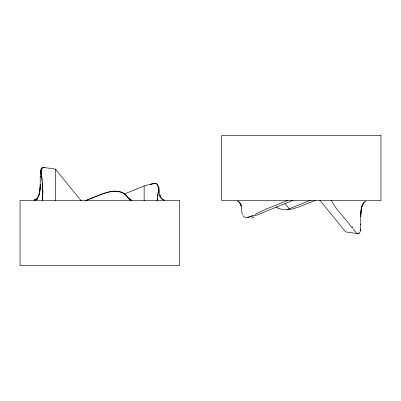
<?xml version="1.0" encoding="UTF-8"?>
<svg xmlns="http://www.w3.org/2000/svg" width="401" height="401" viewBox="0 0 401 401"><rect width="100%" height="100%" fill="white"/><g stroke="black" fill="none" stroke-linecap="round" stroke-linejoin="round"><path stroke-width="0.6" d="M40.235 176.375L40.195 187.462L39.549 192.981L38.852 195.437L39.97 190.29L40.3 184.57L39.764 192.004L38.476 196.264L37.213 198.249L38.606 196.009L36.476 198.956L34.361 200.129M360.77 224.625L360.74 215.212L361.241 208.996L362.153 205.563L361.035 210.71L360.705 216.43L361.241 208.996L362.058 205.893L363.792 202.751L362.399 204.991L363.687 202.886L365.506 201.367M40.265 174.009L40.611 170.184M40.326 172.746L40.24 176.996M158.32 190.515C159.107 187.172 157.543 181.738 153.112 183.648M158.25 191.533L157.683 196.37M42.351 200.66L42.867 192.335L42.03 180.3M157.087 200.821L157.257 199.467M42.331 200.851L42.857 191.477M359.421 233.207L360.233 231.527L360.569 229.663L360.765 224.004M157.147 200.34C157.332 194.991 160.144 188.615 156.836 183.838C154.721 182.821 152.39 183.813 150.34 184.6M157.302 199.127L157.443 198.099M40.436 171.337L40.571 170.45L40.476 171.082M360.569 229.663L360.434 230.55L360.529 229.918M41.824 168.641L41.524 172.535L41.965 179.583M41.854 168.525L42.25 167.653A6.667 2.281 69.7 0 1 42.792 167.302L55.353 169.107L81.197 200.761M40.772 169.473L41.123 168.505M358.86 233.192L358.755 233.347A6.662 2.281 69.7 0 1 358.213 233.698L356.273 232.705L353.181 229.257M359.476 233.141L359.647 232.911M365.421 201.412L364.529 202.044M255.001 214.395L266.089 209.081L287.748 200.405M253.176 215.282C250.384 216.269 246.7 218.906 243.808 216.851A11.734 6.351 -50.1 0 1 242.991 215.352M35.509 200.074L37.849 198.53L35.118 200.124M87.027 200.074L88.591 199.407M85.563 200.695L103.949 193.402L109.939 191.743L114.641 191.061L113.643 191.402M85.458 200.741L86.24 200.405M89.378 199.071L96.982 195.934M315.547 200.259L297.276 207.528L291.517 209.157L286.364 209.939L310.61 200.234M124.355 194.009L144.144 185.929L153.227 183.618M293.046 200.294L256.856 215.071L247.833 217.367M97.393 195.773C107.378 191.873 121.603 186.635 128.415 198.325M150.435 184.58L153.057 183.663M358.208 233.698L345.652 231.893L319.808 200.239M131.924 200.34L129.814 199.808L131.478 200.264L129.443 199.477L131.287 200.229L129.152 199.122L130.947 200.149L128.916 198.751L130.651 200.079L128.536 198.024M163.608 199.944L164.44 200.159L161.939 198.941L160.395 197.272L162.59 199.563L161.207 198.189L160.014 196.134L160.626 197.377L159.753 194.951L160.154 196.535L158.816 186.931M278.489 208.515L276.56 207.192M237.397 201.056L239.066 202.059L240.61 203.728L238.415 201.437L239.798 202.811L240.991 204.866L240.379 203.623L241.252 206.049L240.846 204.465L242.189 214.069M44.2 167.904L42.626 167.352L41.689 169.322L41.544 173.377L42.115 181.187M44.1 167.783L43.599 167.478A7.454 2.551 69.6 0 0 42.792 167.292M124.145 193.568L127.713 197.352M285.051 203.638L289.357 208.911M352.278 228.109C345.642 218.555 336.665 210.756 331.251 200.345M242.745 214.044L242.785 214.345M42.265 182.796L42.456 184.891M42.486 185.237L42.621 186.926M42.646 187.257L42.772 189.227M42.787 189.553L42.852 191.317M144.144 185.929L144.144 200.836M55.353 169.107L55.353 200.786M286.374 209.377A13.378 9.559 -12.5 0 1 278.67 208.32M353.015 227.994A57.127 15.213 64.4 0 1 352.143 226.851M253.768 217.262A54.31 19.353 -38 0 1 251.798 218.149M276.52 207.227A24.917 19.123 -15.5 0 1 276.094 206.846M114.616 191.583A13.564 9.724 -12.6 0 1 123.984 193.693M158.49 190.435A59.639 34.195 -45.7 0 1 158.425 191.452M127.829 197.292A59.513 45.188 -12.5 0 1 128.866 198.786M37.263 199.006L36.075 199.818L37.263 199.006M36.601 198.871L34.401 200.109L36.601 198.871M380.95 135.498L221.552 135.498L221.552 200.5L380.95 200.5L380.95 135.498M179.447 200.5L20.05 200.5L20.05 265.502L179.447 265.502L179.447 200.5"/></g></svg>
